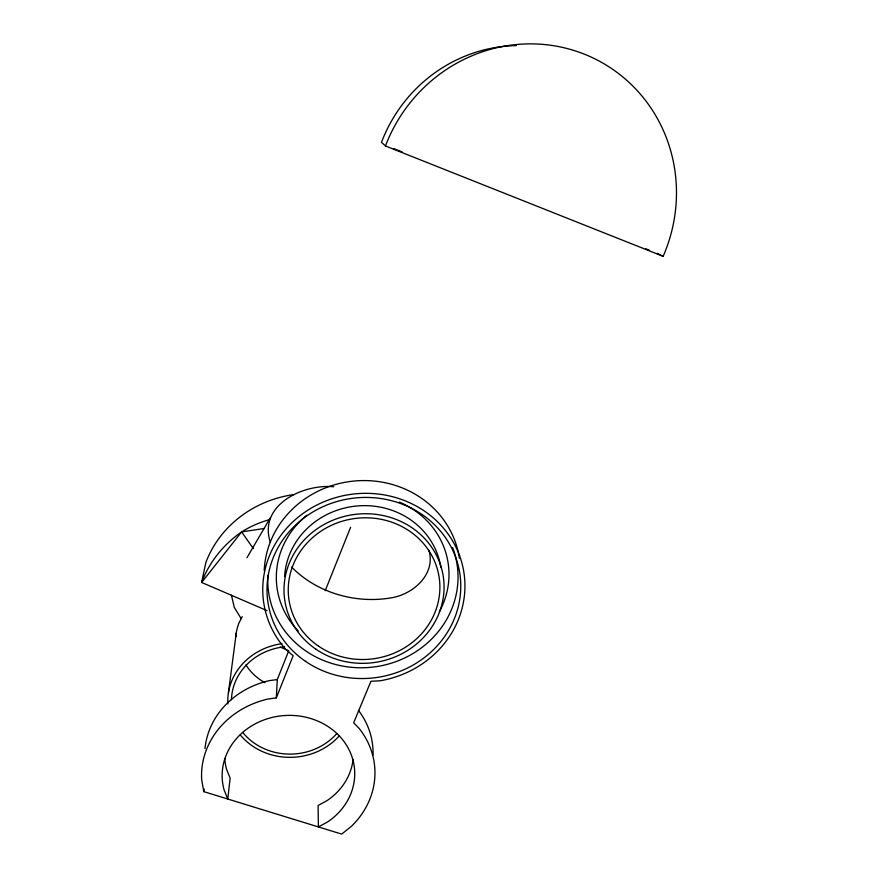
<?xml version="1.0" encoding="UTF-8"?>
<svg xmlns="http://www.w3.org/2000/svg" width="878" height="878" viewBox="0 0 878 878"><rect width="100%" height="100%" fill="white"/><g stroke="black" fill="none" stroke-linecap="round" stroke-linejoin="round"><path stroke-width="1.32" d="M276.318 697.878L293.153 655.69L286.491 650.104A101.244 94.363 -8.2 0 1 313.655 506.738A101.244 94.363 -8.2 0 1 459.183 554.622A101.244 94.363 -8.2 0 1 379.867 680.823L370.944 681.251L353.647 722.813L359.135 728.422A86.746 77.505 -4.1 0 1 351.496 826.242L341.685 834.1L203.795 791.638L201.71 779.905A86.746 77.505 -4.1 0 1 267.9 699.042L276.318 697.878L277.294 679.561L288.686 650.927M228.434 692.676L236.259 633.005M203.795 791.638L204.179 789.037M333.783 486.752C302.899 483.778 258.022 505.124 270.369 542.417M325.244 590.631L350.629 527.206M242.196 616.652L238.97 622.974A56.818 52.307 -3 0 0 235.809 636.846M246.948 557.728L270.435 517.625M268.459 519.941A117.981 105.097 29.2 0 0 241.626 531.914L201.622 582.454L267.066 610.638M293.362 494.643A109.53 101.859 -3.7 0 0 205.858 562.524L201.622 582.454A113.964 105.503 -4 0 1 241.626 531.914L264.366 528.457M277.294 679.561L269.118 680.68A84.222 75.596 -4 0 0 205.002 748.594M393.926 148.678L402.234 151.982M645.615 248.715L649.369 250.208M385.464 145.978L663.142 256.332A154.945 149.359 -61 0 0 584.265 54.129A154.945 149.359 -61 0 0 385.464 145.978L381.491 142.324A146.999 141.951 -62.6 0 1 516.242 45.59M280.214 647.097L288.675 650.686M657.194 253.303L663.142 256.332M291.584 566.99C317.068 593.243 356.688 604.207 392.411 597.633C413.999 593.693 436.245 573.466 428.771 549.946M241.626 531.914L253.391 548.662M241.176 618.661L234.294 607.389L231.419 595.196M264.947 682.667A53.525 49.278 -3 0 1 245.983 664.942M339.27 735.885A62.887 57.136 -3.6 0 1 240.298 734.952M227.874 703.926A62.887 57.136 -3.6 0 1 282.047 643.662M336.801 733.536A59.243 53.821 -3.6 0 1 243.217 732.987M231.474 699.777A59.243 53.821 -3.6 0 1 284.516 646.79M358.476 710.423A84.222 75.596 -4 0 1 373.029 754.959M353.077 759.47A64.401 57.805 -4 0 1 326.737 800.813L318.121 805.455L318.374 826.922L327.253 822.159A66.333 59.254 -4.1 0 0 346.59 745.356A66.333 59.254 -4.1 0 0 264.091 719.872A66.333 59.254 -4.1 0 0 224.219 790.332L227.775 799.024L230.135 778.117L226.678 769.633A64.401 57.805 -4 0 1 224.768 758.438M264.223 570.404A98.204 91.839 -8 0 1 357.522 480.771A98.204 91.839 -8 0 1 459.381 558.232M452.631 547.51A95.252 88.963 -8.1 0 1 376.245 666.643A95.252 88.963 -8.1 0 1 267.922 575.309M399.325 502.062A86.439 80.776 -8.1 0 1 439.34 611.746M298.279 630.975A86.439 80.776 -8.1 0 1 306.773 515.276M284.582 576.626A78.68 73.478 -8.1 0 1 359.629 505.783A78.68 73.478 -8.1 0 1 440.844 567.462M318.626 646.219A75.925 70.756 -8.2 0 0 439.351 595.679A75.925 70.756 -8.2 0 0 334.233 524.078A75.925 70.756 -8.2 0 0 318.626 646.219M305.5 661.332A97.019 90.423 -8.2 0 0 460.039 597.325A97.019 90.423 -8.2 0 0 326.111 505.311A97.019 90.423 -8.2 0 0 305.5 661.332M316.014 649.259A80.139 74.685 -8.2 0 0 443.5 596.008A80.139 74.685 -8.2 0 0 332.597 520.347A80.139 74.685 -8.2 0 0 316.014 649.259"/></g></svg>
